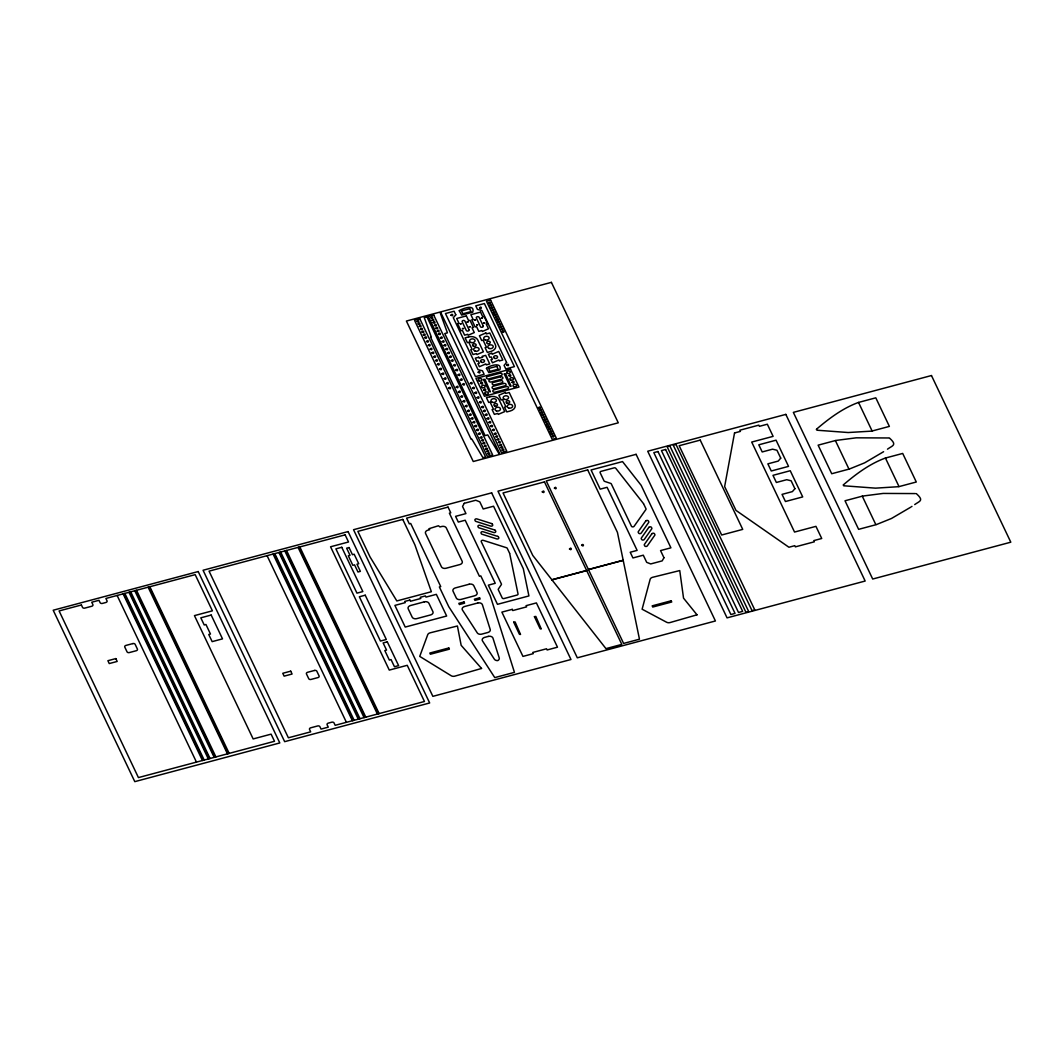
<?xml version="1.0" encoding="UTF-8"?>
<svg xmlns="http://www.w3.org/2000/svg" width="1064" height="1064" viewBox="0 0 1064 1064"><rect width="100%" height="100%" fill="white"/><g stroke="black" fill="none" stroke-linecap="round" stroke-linejoin="round"><path stroke-width="1.5" d="M816.647 429.085C828.989 418.524 842.941 408.071 858.528 402.431L875.792 397.83L889.384 426.398L872.081 431.013M843.513 484.732C856.041 473.999 869.807 463.731 885.434 458.039L902.698 453.437L916.29 482.005L899.027 486.607L885.434 458.039M887.482 449.181C892.683 445.404 897.471 445.204 889.411 437.982M914.708 504.575C919.868 500.878 924.217 500.758 916.317 493.59M911.968 506.371L911.156 506.903M883.599 451.708L864.62 462.853L849.444 468.998M910.332 507.422L891.512 518.461L876.337 524.605M588.419 569.506L623.185 560.236M588.472 569.626L623.211 560.369M551.857 579.747L586.623 570.477M551.95 579.867L586.69 570.597M835.799 440.456L856.241 437.823L888.506 437.969M862.691 496.063L883.147 493.43L915.399 493.576M898.734 486.687L875.526 488.15L844.271 485.822M871.602 431.133L848.181 432.529L817.684 430.268M643.494 503.604L615.777 468.306A1.45 1.024 -4.1 0 0 614.048 467.881L601.04 471.352A1.45 1.024 -4.1 0 0 600.123 472.669L604.019 480.848A1.45 1.024 -4.1 0 0 604.724 481.407L610.616 483.375A1.45 1.024 -4.1 0 1 611.321 483.934L631.444 526.228A1.45 1.024 -4.1 0 0 634.131 526.268L645.888 509.536A1.45 1.024 -4.1 0 0 645.968 508.752L643.6 503.764M858.528 402.431L872.121 431M843.26 484.984L843.592 485.703M816.354 429.377L816.7 430.095M509.616 553.293L507.249 548.293A1.45 1.024 -4.1 0 0 506.517 547.734L483.269 540.339A1.45 1.024 -4.1 0 0 481.234 541.629L501.37 583.923A1.45 1.024 -4.1 0 1 501.29 584.695L498.391 589.004A1.45 1.024 -4.1 0 0 498.311 589.775L502.208 597.955A1.45 1.024 -4.1 0 0 504.043 598.54L517.038 595.069A1.45 1.024 -4.1 0 0 518.022 593.925L509.683 553.453M299.809 546.936L379.13 713.585M298.944 547.162L378.265 713.811M298.08 547.401L377.401 714.05M365.79 717.149L286.548 550.474L285.684 550.7L364.925 717.375M284.82 550.939L364.061 717.601M280.67 552.043L359.991 718.692M279.805 552.269L359.14 718.918M278.941 552.495L358.275 719.144M274.805 553.613L354.126 720.248M273.94 553.839L353.261 720.488M273.076 554.065L352.397 720.714M267.077 555.661L346.399 722.31M149.851 586.73L229.172 753.379M148.987 586.956L228.321 753.605M148.122 587.195L227.457 753.844M136.511 590.294L215.912 756.916M135.647 590.52L215.061 757.142M134.782 590.746L214.197 757.382M130.712 591.837L210.047 758.486M129.848 592.063L209.182 758.712M128.983 592.289L208.318 758.938M124.847 593.406L204.182 760.042M123.983 593.632L203.317 760.281M123.118 593.858L202.453 760.507M117.12 595.454L196.454 762.103M417.008 321.501C419.748 323.975 419.136 318.668 417.022 321.448M418.139 323.882C420.905 326.302 420.267 321.142 418.152 323.828M419.283 326.262C422.235 328.603 421.078 323.523 419.296 326.156M420.639 329.122C423.352 331.609 422.767 326.302 420.639 329.122M421.996 331.981C424.736 334.442 424.124 329.148 422.009 331.915M423.352 334.828C426.052 337.301 425.494 332.035 423.366 334.774M424.722 337.687C427.449 340.108 426.89 334.934 424.736 337.581M426.531 341.504C429.058 344.005 428.992 338.698 426.531 341.438M428.34 345.308C431.04 347.768 430.481 342.515 428.353 345.255M430.162 349.112C433.075 351.492 432.051 346.385 430.162 349.058M430.907 317.777C433.873 320.104 432.702 315.05 430.933 317.671M431.971 352.929C434.777 355.349 434.046 350.109 431.971 352.876M432.051 320.158C434.897 322.592 433.966 317.338 432.051 320.158M433.181 322.538C435.495 325.132 435.748 319.798 433.181 322.485M433.779 356.733C436.652 359.153 435.774 353.886 433.779 356.733M434.538 325.398C437.291 327.792 436.679 322.671 434.551 325.278M435.602 360.536C438.315 363.037 437.73 357.73 435.602 360.536M435.894 328.244C438.86 330.585 437.69 325.518 435.921 328.138M437.251 331.103C440.017 333.564 439.392 328.271 437.251 331.103M437.41 364.353C440.004 366.867 439.778 361.534 437.41 364.353M438.621 333.963C441.44 336.437 440.602 331.09 438.621 333.963M439.671 369.115C442.278 371.562 442.039 366.375 439.698 369.009M440.43 337.767C443.342 340.174 442.358 334.947 440.43 337.767M441.946 373.876C444.765 376.297 443.994 371.07 441.946 373.823M442.238 341.584C445.005 344.044 444.38 338.738 442.238 341.584M444.06 345.388C446.774 347.875 446.162 342.568 444.06 345.388M444.207 378.638C447.146 381.045 446.042 375.752 444.207 378.638M445.869 349.205C448.835 351.532 447.665 346.465 445.883 349.085M446.481 383.399C449.021 385.926 448.808 380.593 446.481 383.346M447.678 353.009C450.524 355.389 449.62 350.322 447.705 352.902M448.742 388.161C451.774 390.528 450.498 385.314 448.742 388.161M449.5 356.812C452.253 359.206 451.615 354.099 449.513 356.706M450.976 315.144C453.956 317.538 452.719 312.311 450.976 315.144M451.309 360.63C453.902 363.077 453.663 357.903 451.322 360.523M453.57 365.391C456.589 367.758 455.352 362.558 453.57 365.391M455.844 370.152C458.797 372.493 457.64 367.413 455.858 370.046M456.257 387.097C458.956 389.584 458.424 384.29 456.27 387.043M458.105 374.914C460.832 377.374 460.18 372.161 458.118 374.861M458.531 391.858C461.244 394.305 460.632 389.118 458.531 391.805M460.233 323.828L461.35 323.815L460.233 323.775M460.38 379.675C463.212 382.122 462.348 376.856 460.38 379.675M460.792 396.619C463.758 399.027 462.561 393.76 460.792 396.619M462.494 328.59L463.625 328.577L462.508 328.51M462.641 384.437C465.487 386.817 464.582 381.75 462.654 384.33M463.066 401.381C465.7 403.828 465.327 398.641 463.079 401.274M465.327 406.142C467.761 408.696 467.774 403.402 465.327 406.089M467.136 321.993L468.253 321.953L467.136 321.953M467.588 410.904C470.541 413.324 469.264 408.071 467.588 410.904M469.397 326.754L470.527 326.715L469.397 326.715M469.41 414.707C472.336 417.115 471.179 411.888 469.41 414.707M470.368 383.319C473.254 385.74 472.31 380.5 470.368 383.319M471.219 418.524C473.773 421.038 473.547 415.758 471.219 418.458M472.629 388.081C475.568 390.448 474.358 385.394 472.642 387.974M473.028 422.328C475.847 424.709 475.023 419.628 473.054 422.222M474.411 320.051L475.528 320.011L474.411 320.025M474.85 426.132C477.523 428.593 476.951 423.445 474.863 426.026M474.89 392.842C477.736 395.263 476.818 390.062 474.903 392.789M476.672 324.813L477.803 324.773L476.672 324.786M476.659 429.949C479.372 432.396 478.76 427.236 476.659 429.896M477.164 397.603C479.877 400.104 479.292 394.797 477.164 397.603M478.175 372.28C480.662 374.781 480.556 369.594 478.188 372.174M478.468 433.753C481.3 436.187 480.436 430.96 478.481 433.7M479.532 307.908C482.298 310.342 481.633 305.155 479.545 307.855M479.425 402.365C482.178 404.759 481.58 399.652 479.452 402.259M480.29 437.57C482.763 440.11 482.67 434.844 480.29 437.504M480.463 383.173C483.309 386.179 483.242 379.981 480.463 383.173M481.314 318.203L482.431 318.163L481.314 318.176M481.699 407.126C484.665 409.48 483.561 404.373 481.699 407.073M481.646 440.416C484.466 442.85 483.615 437.65 481.646 440.363M483.575 322.964L484.705 322.924L483.575 322.964M483.003 443.276C485.636 445.75 485.184 440.536 483.016 443.169M483.508 410.943C486.301 413.417 485.543 408.057 483.508 410.943M483.641 389.836C486.634 392.802 486.261 386.644 483.641 389.836M484.359 446.135C487.325 448.516 486.155 443.316 484.359 446.135M485.317 414.747C488.19 417.168 487.312 411.901 485.317 414.747M485.729 448.995C488.722 451.389 487.445 446.149 485.729 448.995M486.86 451.375C489.626 453.836 488.895 448.529 486.86 451.375M487.139 418.564C489.852 421.051 489.267 415.745 487.139 418.564M488.615 303.107C491.329 305.567 490.624 300.394 488.629 303.001M487.99 453.756C490.624 456.23 490.172 451.016 488.004 453.65M488.948 422.368C491.648 424.868 491.076 419.509 488.948 422.368M489.746 305.488C492.579 307.922 491.701 302.655 489.746 305.488M490.876 307.868C493.55 310.356 493.058 305.102 490.876 307.815M490.757 426.172C493.723 428.513 492.566 423.432 490.783 426.066M492.007 310.249C494.521 312.776 494.388 307.443 492.02 310.196M493.137 312.63C495.851 315.104 495.186 309.863 493.151 312.577M492.579 429.989C495.398 432.356 494.534 427.302 492.592 429.883M494.281 315.011C497.367 317.338 495.984 312.151 494.281 315.011M494.388 433.793C497.234 436.16 496.329 431.106 494.401 433.686M495.412 317.391C498.245 319.852 497.221 314.625 495.412 317.338M495.744 436.652C498.71 438.993 497.553 433.913 495.771 436.546M496.542 319.772C499.255 322.192 498.657 317.099 496.556 319.666M497.114 439.512C499.881 441.972 499.229 436.666 497.114 439.512M497.673 322.153C500.546 324.6 499.468 319.439 497.673 322.153M498.803 324.533C501.609 326.967 500.851 321.754 498.817 324.48M498.471 442.371C501.211 444.832 500.572 439.552 498.471 442.305M499.947 326.914C502.62 329.388 502.022 324.188 499.96 326.808M499.827 445.218C502.594 447.691 501.862 442.371 499.827 445.218M501.078 329.295C503.591 331.808 503.578 326.475 501.078 329.295M500.958 447.598C503.791 449.992 502.926 444.898 500.984 447.492M502.208 331.675C505.054 334.123 504.043 328.949 502.208 331.622M502.088 449.979C504.855 452.453 504.216 447.146 502.088 449.979M506.73 365.045C509.483 367.506 508.858 362.252 506.73 365.045M508.778 375.619C511.784 378.505 511.279 372.626 508.792 375.486M511.944 382.282C514.617 385.288 515.029 379.143 511.957 382.215M538.477 407.858C541.416 410.212 540.206 405.158 538.49 407.751M539.608 410.238C542.587 412.619 541.35 407.419 539.608 410.238M540.738 412.619C543.571 415.053 542.693 409.866 540.751 412.566M541.869 415C544.688 417.394 543.877 412.287 541.895 414.894M542.281 491.874C545.101 494.321 544.289 489.041 542.281 491.874M542.999 417.381C545.805 419.854 544.914 414.561 542.999 417.381M544.143 419.761C546.71 422.235 546.524 417.048 544.143 419.708M545.273 422.142C548.226 424.496 547.016 419.469 545.287 422.036M546.404 424.523C549.396 426.903 548.013 421.756 546.404 424.523M547.534 426.903C550.234 429.404 549.503 424.217 547.534 426.903M548.678 429.284C551.471 431.718 550.7 426.491 548.678 429.231M549.809 431.665C552.309 434.192 552.149 428.925 549.822 431.558M550.939 434.046C553.386 436.586 553.493 431.279 550.939 434.046M552.07 436.426C554.916 438.834 554.105 433.593 552.083 436.373M554.424 488.15C557.35 490.517 556.126 485.503 554.45 488.03M569.479 549.011C572.193 551.471 571.661 546.191 569.493 548.957M581.622 545.287C584.389 547.707 583.724 542.56 581.636 545.234M483.561 379.529L489.28 391.645L490.384 391.818L484.971 379.343L483.561 379.489M504.269 374.009L510.002 386.126L511.106 386.298L505.679 373.783L504.269 374.009M513.712 622.187L519.445 634.304L520.549 634.477L515.122 621.975L513.726 622.108M534.434 616.668L540.153 628.784L541.27 628.957L535.83 616.442L534.434 616.628M481.54 668.458L454.78 676.159A3.644 2.54 -4.1 0 1 451.176 675.733L419.735 656.395L427.715 634.703A3.644 2.54 -4.1 0 1 430.095 632.841L457.414 625.991L461.164 645.343L481.54 668.458M429.231 528.715L429.63 529.712L427.901 530.165A3.644 2.54 -4.1 0 0 425.573 533.476L441.44 566.806A3.644 2.54 -4.1 0 0 446.029 568.256L459.834 564.572A3.644 2.54 -4.1 0 0 462.162 561.273L446.295 527.943A3.644 2.54 -4.1 0 0 441.706 526.494L439.977 526.946L438.421 525.762L429.258 528.609M459.262 310.768L461.656 315.09L472.735 312.204C475.369 303.546 462.321 308.866 459.768 310.302L459.276 310.728M486.448 368.357L488.842 372.679L499.92 369.793C502.434 361.135 488.549 366.003 486.448 368.357M697 614.819L670.041 622.56A3.644 2.54 -4.1 0 1 666.609 622.241L642.111 609.207L650.131 579.348A3.644 2.54 -4.1 0 1 652.564 577.313L679.75 570.57L683.54 598.154L697 614.819M734.532 432.968L724.637 486.581L735.982 510.388L788.929 547.242L794.795 545.672L795.367 546.856L814.359 541.802L813.787 540.605L821.727 538.49L815.942 526.348L794.542 532.053L751.703 442.065L773.116 436.36L767.33 424.217L759.39 426.332L758.818 425.148L739.839 430.215L740.398 431.399L734.532 432.968M464.303 503.299L462.534 506.451L465.939 513.593L455.578 516.359L458.305 522.065L465.207 520.23L495.239 583.311L488.336 585.16L497.46 604.325L528.914 595.933L523.315 568.721L493.563 506.225L483.202 508.991L479.798 501.849L475.768 500.24L464.303 503.299M663.949 557.722L662.194 560.874L650.729 563.933L646.686 562.337L643.294 555.195L632.934 557.948L630.221 552.243L637.123 550.394L607.092 487.312L600.189 489.147L591.065 469.982L622.52 461.59L641.166 485.33L670.918 547.827L660.558 550.58L663.949 557.722M645.768 521.001L638.347 531.574A1.45 1.024 -4.1 0 0 638.254 532.346L638.56 532.984A1.45 1.024 -4.1 0 0 641.246 533.037L648.668 522.464A1.45 1.024 -4.1 0 0 648.747 521.692L648.442 521.054A1.45 1.024 -4.1 0 0 645.768 521.001M648.814 527.412L641.393 537.972A1.45 1.024 -4.1 0 0 641.299 538.756L641.605 539.395A1.45 1.024 -4.1 0 0 644.292 539.435L651.713 528.875A1.45 1.024 -4.1 0 0 651.793 528.09L651.487 527.451A1.45 1.024 -4.1 0 0 648.814 527.412M651.86 533.809L644.438 544.369A1.45 1.024 -4.1 0 0 644.358 545.154L644.651 545.792A1.45 1.024 -4.1 0 0 647.338 545.845L654.759 535.272A1.45 1.024 -4.1 0 0 654.839 534.487L654.533 533.849A1.45 1.024 -4.1 0 0 651.86 533.809M455.804 314.811L453.304 317.724L478.029 369.673L482.431 370.751L484.133 374.329L475.502 376.629L445.47 313.534L454.102 311.233L455.804 314.811M506.584 362.438L504.083 365.364L505.786 368.929L514.417 366.628L484.386 303.546L475.754 305.847L477.457 309.411L481.859 310.488L506.584 362.438M780.723 458.158L778.223 461.084L767.862 463.851L771.267 470.993L788.53 466.378L776.055 440.19L758.792 444.805L762.196 451.947L772.557 449.181L776.959 450.258L780.723 458.158M794.901 488.695L792.401 491.608L782.04 494.374L785.445 501.516L802.708 496.915L790.246 470.727L772.983 475.329L776.374 482.471L786.735 479.704L791.137 480.782L794.901 488.695M551.405 282.359L406.395 321.049L473.254 461.51L618.277 422.82L551.405 282.359M426.93 316.859L424.257 317.564L431.346 337.142L430.654 337.328L487.312 456.363L492.659 454.94L426.93 316.859M441.041 313.082L440.35 313.268L447.425 332.846L444.752 333.564L501.41 452.586L506.77 451.163L441.041 313.082M419.868 318.868L414.521 320.304L471.179 439.339L471.871 439.153L482.923 457.666L485.596 456.948L419.868 318.868M433.766 315.144L428.42 316.58L485.078 435.602L487.751 434.897L498.803 453.41L499.495 453.224L433.766 315.144M490.637 300.168L486.487 301.272L552.229 439.352L556.366 438.248L490.637 300.168M469.623 308.746L461.51 310.901L462.867 313.76L470.993 311.592L469.623 308.746M466.351 315.902L456.695 318.482L458.956 323.243L457.573 323.602L460.978 330.744L462.361 330.385L464.622 335.147L467.734 334.309L468.187 335.266L474.291 332.567L472.017 327.805L473.4 327.433L470.009 320.291L468.626 320.663L466.351 315.902M480.529 312.124L470.873 314.691L473.134 319.453L471.751 319.825L475.156 326.967L476.539 326.595L478.8 331.356L481.912 330.532L482.364 331.489L488.469 328.789L486.195 324.028L487.578 323.656L484.187 316.513L482.803 316.886L480.529 312.124M468.546 336.942L465.088 337.873L467.362 342.635L468.745 342.262L472.137 349.404L470.754 349.777L473.028 354.538L476.473 353.607L476.925 354.565L483.389 351.772L477.723 339.868A7.275 5.094 -4.1 0 0 468.546 336.942M485.876 332.952L479.425 335.745L481.699 340.507L483.083 340.134L486.474 347.276L485.091 347.649L487.365 352.41L490.81 351.492A7.275 5.094 -4.1 0 0 495.452 344.882L489.786 332.979L486.341 333.91L485.876 332.952M491.821 353.288L488.363 354.206L489.839 357.304L491.222 356.932L492.353 359.313L490.969 359.685L492.446 362.784L498.896 359.978L499.349 360.935L502.807 360.018L498.723 351.439L492.273 354.232L491.821 353.288M478.76 357.225L475.302 358.142L476.778 361.241L478.162 360.869L479.292 363.25L477.909 363.622L479.385 366.721L485.836 363.915L486.288 364.872L489.746 363.954L485.663 355.376L482.205 356.307L482.657 357.251L479.212 358.182L478.76 357.225M496.808 366.335L488.695 368.49L490.065 371.349L498.178 369.181L496.808 366.335M510.494 369.181L475.967 378.398L484.466 396.247L518.993 387.043L510.494 369.181M499.774 373.251L487.698 376.47A1.822 1.277 -4.1 0 0 486.541 378.119A1.822 1.277 -4.1 0 0 488.828 378.851L500.918 375.632A1.822 1.277 -4.1 0 0 502.075 373.983A1.822 1.277 -4.1 0 0 499.774 373.251M500.506 376.816L490.145 379.569A1.822 1.277 -4.1 0 0 488.988 381.231A1.822 1.277 -4.1 0 0 491.275 381.949L501.636 379.196A1.822 1.277 -4.1 0 0 502.793 377.547A1.822 1.277 -4.1 0 0 500.506 376.816M500.359 380.606L493.457 382.442A1.822 1.277 -4.1 0 0 492.3 384.091A1.822 1.277 -4.1 0 0 494.587 384.822L501.49 382.987A1.822 1.277 -4.1 0 0 502.66 381.338A1.822 1.277 -4.1 0 0 500.359 380.606M503.671 383.479L493.324 386.245A1.822 1.277 -4.1 0 0 492.153 387.894A1.822 1.277 -4.1 0 0 494.454 388.626L504.815 385.86A1.822 1.277 -4.1 0 0 505.972 384.21A1.822 1.277 -4.1 0 0 503.671 383.479M506.132 386.578L494.042 389.796A1.822 1.277 -4.1 0 0 492.885 391.459A1.822 1.277 -4.1 0 0 495.172 392.177L507.262 388.959A1.822 1.277 -4.1 0 0 508.419 387.309A1.822 1.277 -4.1 0 0 506.132 386.578M505.32 392.456L498.856 395.249L501.131 400.011L502.514 399.652L505.905 406.794L504.522 407.153L506.797 411.914L510.241 410.997A7.275 5.094 -4.1 0 0 514.883 404.4L509.217 392.496L505.772 393.414L505.32 392.456M489.892 396.752L486.434 397.683L488.709 402.445L490.092 402.072L493.483 409.214L492.1 409.587L494.374 414.348L497.819 413.417L498.271 414.375L504.735 411.582L499.056 399.678A7.275 5.094 -4.1 0 0 489.892 396.752M491.648 492.858L353.541 529.699L432.862 696.348L570.969 659.507L491.648 492.858M636.099 454.328L497.979 491.169L577.313 657.818L715.42 620.977L636.099 454.328M785.831 414.388L647.723 451.229L727.058 617.865L865.165 581.037L785.831 414.388M931.466 375.539L793.358 412.38L872.693 579.029L1010.8 542.188L931.466 375.539M198.21 571.541L53.2 610.231L134.796 781.641L279.805 742.951L198.21 571.541M348.074 531.574L203.064 570.251L284.66 741.661L429.67 702.971L348.074 531.574M669.908 446.042L667.141 446.774L745.904 612.239L748.67 611.494L669.908 446.042M675.999 444.406L673.246 445.151L752.009 610.603L754.762 609.872L675.999 444.406M81.396 604.99L59.092 610.936L138.426 777.585L274.499 741.289L271.107 734.147L253.152 738.935L194.446 615.617L212.401 610.829L195.178 574.64L105.895 598.46L107.025 600.841A1.822 1.277 -4.1 0 1 105.868 602.49L102.41 603.408A1.822 1.277 -4.1 0 1 100.122 602.676L98.979 600.296L91.757 602.224L92.887 604.605A1.822 1.277 -4.1 0 1 91.73 606.254L84.827 608.103A1.822 1.277 -4.1 0 1 82.526 607.371L81.396 604.99M448.037 507.089L406.608 518.141L409.321 523.86L410.704 523.488L440.735 586.57L439.352 586.942L448.769 606.706L494.773 677.608L514.457 672.355L490.198 595.654L480.795 575.89L479.412 576.262L449.38 513.167L450.764 512.808L448.037 507.089M587.687 469.902L546.258 480.941L623.61 643.427L639.464 639.198L617.439 532.386L587.687 469.902M345.135 534.846L209.049 571.142L288.384 737.791L310.675 731.846L309.544 729.465A1.822 1.277 -4.1 0 1 310.701 727.816L317.604 725.967A1.822 1.277 -4.1 0 1 319.905 726.699L321.035 729.079L328.271 727.151L327.127 724.77A1.822 1.277 -4.1 0 1 328.297 723.121L331.742 722.203A1.822 1.277 -4.1 0 1 334.043 722.935L335.173 725.316L424.456 701.495L407.233 665.306L389.278 670.094L330.572 546.776L348.527 541.988L345.135 534.846M402.764 519.405L357.876 531.375L370.006 556.858L396.832 600.947L431.359 591.73L414.894 544.874L402.764 519.405M700.232 440.11L679.164 445.723L721.671 535.006L742.725 529.38L700.232 440.11M544.475 481.912L503.046 492.964L532.785 555.461L605.961 648.628L621.815 644.398L544.475 481.912M657.978 451.522L653.828 452.626L730.888 614.513L735.038 613.409L657.978 451.522M665.599 449.487L661.449 450.591L738.509 612.478L742.659 611.374L665.599 449.487M341.757 547.282L335.892 548.851L356.959 593.14L362.837 591.571L341.757 547.282M349.045 547.548L346.638 548.186L350.029 555.328L348.3 555.794L352.836 565.317L354.565 564.851L357.969 571.993L360.377 571.355L356.985 564.213L358.714 563.747L354.179 554.224L352.45 554.69L349.045 547.548M835.386 440.562L818.123 445.164L831.716 473.733L848.979 469.131L835.386 440.562M211.177 615.058L200.817 617.825L204.222 624.967L205.951 624.502L210.473 634.024L208.757 634.49L212.148 641.632L222.509 638.866L211.177 615.058M132.84 643.587L125.938 645.422A1.822 1.277 -4.1 0 0 124.781 647.072L127.042 651.833A1.822 1.277 -4.1 0 0 129.343 652.564L136.245 650.729A1.822 1.277 -4.1 0 0 137.402 649.08L135.141 644.318A1.822 1.277 -4.1 0 0 132.84 643.587M115.83 658.589L107.89 660.704L109.246 663.564L117.186 661.449L115.83 658.589M365.231 595.202L359.353 596.771L380.433 641.047L386.312 639.491L365.231 595.202M409.879 600.069L404.706 601.439L405.264 602.636L394.904 605.403L405.224 627.068L446.654 616.016L436.346 594.35L425.986 597.104L425.414 595.92L420.24 597.303L420.799 598.487L410.451 601.253L409.879 600.069M469.184 584.229L455.365 587.913A3.644 2.54 -4.1 0 0 453.051 591.212L456.283 597.995A3.644 2.54 -4.1 0 0 460.872 599.458L474.677 595.774A3.644 2.54 -4.1 0 0 476.991 592.462L473.773 585.679A3.644 2.54 -4.1 0 0 469.184 584.229M424.337 601.838L410.531 605.522A3.644 2.54 -4.1 0 0 408.217 608.821L412.18 617.16A3.644 2.54 -4.1 0 0 416.769 618.623L430.574 614.939A3.644 2.54 -4.1 0 0 432.902 611.627L428.925 603.301A3.644 2.54 -4.1 0 0 424.337 601.838M464.024 601.958L458.837 603.341L459.409 604.538L464.582 603.155L464.024 601.958M479.558 597.822L474.371 599.205L474.943 600.389L480.117 599.005L479.558 597.822M862.279 496.17L845.016 500.772L858.621 529.34L875.885 524.738L862.279 496.17M477.709 603.009L464.636 606.493A3.644 2.54 -4.1 0 0 462.441 610.031L477.284 632.907A3.644 2.54 -4.1 0 0 481.739 634.131L487.804 632.508A3.644 2.54 -4.1 0 0 490.211 629.449L482.391 604.711A3.644 2.54 -4.1 0 0 477.709 603.009M387.283 641.831L383.133 642.935L386.538 650.077L384.809 650.543L389.344 660.066L391.06 659.6L394.465 666.742L398.614 665.638L387.283 641.831M512.236 609.366L501.876 612.119L522.956 656.408L533.303 653.642L532.745 652.458L546.55 648.774L547.122 649.958L557.483 647.191L536.402 602.916L526.042 605.682L526.614 606.866L512.795 610.55L512.236 609.366M290.711 671.171L282.771 673.286L284.128 676.145L292.081 674.031L290.711 671.171M314.532 670.453L307.616 672.288A1.822 1.277 -4.1 0 0 306.459 673.938L308.733 678.699A1.822 1.277 -4.1 0 0 311.021 679.431L317.923 677.595A1.822 1.277 -4.1 0 0 319.094 675.946L316.819 671.184A1.822 1.277 -4.1 0 0 314.532 670.453M488.27 636.405L484.665 637.376A3.644 2.54 -4.1 0 0 482.484 640.914L494.361 659.201A3.644 2.54 -4.1 0 0 497.753 660.598A3.644 2.54 -4.1 0 0 499.216 657.911L492.951 638.121A3.644 2.54 -4.1 0 0 488.27 636.405M448.795 647.976L429.816 653.043L430.375 654.227L449.367 649.173L448.795 647.976M671.171 600.788L652.179 605.855L652.751 607.039L671.743 601.985L671.171 600.788M491.648 523.594L476.965 518.926A1.45 1.024 -4.1 0 0 474.93 520.216L475.236 520.868A1.45 1.024 -4.1 0 0 475.967 521.427L490.637 526.095A1.45 1.024 -4.1 0 0 492.672 524.791L492.366 524.153A1.45 1.024 -4.1 0 0 491.648 523.594M494.694 529.992L480.024 525.323A1.45 1.024 -4.1 0 0 477.975 526.627L478.281 527.265A1.45 1.024 -4.1 0 0 479.013 527.824L493.683 532.505A1.45 1.024 -4.1 0 0 495.718 531.202L495.412 530.564A1.45 1.024 -4.1 0 0 494.694 529.992M497.739 536.402L483.069 531.721A1.45 1.024 -4.1 0 0 481.034 533.024L481.327 533.663A1.45 1.024 -4.1 0 0 482.059 534.234L496.728 538.903A1.45 1.024 -4.1 0 0 498.777 537.599L498.471 536.961A1.45 1.024 -4.1 0 0 497.739 536.402M483.202 325.89L479.119 317.325A1.45 1.024 -4.1 0 0 477.284 316.74A1.45 1.024 -4.1 0 0 476.366 318.056L480.436 326.635A1.45 1.024 -4.1 0 0 482.271 327.22A1.45 1.024 -4.1 0 0 483.202 325.89M469.024 329.68L464.941 321.102A1.45 1.024 -4.1 0 0 463.106 320.517A1.45 1.024 -4.1 0 0 462.188 321.847L466.258 330.412A1.45 1.024 -4.1 0 0 468.094 330.997A1.45 1.024 -4.1 0 0 469.024 329.68M504.562 399.412A2.726 1.915 -4.1 0 0 508.579 397.524A2.726 1.915 -4.1 0 0 504.416 396.114A2.726 1.915 -4.1 0 0 504.562 399.412M508.645 407.991A2.726 1.915 -4.1 0 0 512.662 406.089A2.726 1.915 -4.1 0 0 508.499 404.679A2.726 1.915 -4.1 0 0 508.645 407.991M507.036 403.123A1.822 1.277 -4.1 0 0 509.709 401.859A1.822 1.277 -4.1 0 0 506.943 400.915A1.822 1.277 -4.1 0 0 507.036 403.123M494.84 406.022A1.822 1.277 -4.1 0 0 497.513 404.759A1.822 1.277 -4.1 0 0 494.733 403.815A1.822 1.277 -4.1 0 0 494.84 406.022M492.366 402.312A2.726 1.915 -4.1 0 0 496.383 400.423A2.726 1.915 -4.1 0 0 492.22 399.013A2.726 1.915 -4.1 0 0 492.366 402.312M496.449 410.89A2.726 1.915 -4.1 0 0 500.466 408.988A2.726 1.915 -4.1 0 0 496.303 407.579A2.726 1.915 -4.1 0 0 496.449 410.89M513.952 386.764A1.822 1.277 -4.1 0 0 516.625 385.501A1.822 1.277 -4.1 0 0 513.846 384.556A1.822 1.277 -4.1 0 0 513.952 386.764M510.773 380.101A1.822 1.277 -4.1 0 0 513.447 378.837A1.822 1.277 -4.1 0 0 510.68 377.893A1.822 1.277 -4.1 0 0 510.773 380.101M507.594 373.424A1.822 1.277 -4.1 0 0 510.281 372.174A1.822 1.277 -4.1 0 0 507.501 371.23A1.822 1.277 -4.1 0 0 507.594 373.424M479.292 380.978A1.822 1.277 -4.1 0 0 481.965 379.715A1.822 1.277 -4.1 0 0 479.186 378.784A1.822 1.277 -4.1 0 0 479.292 380.978M482.458 387.642A1.822 1.277 -4.1 0 0 485.131 386.392A1.822 1.277 -4.1 0 0 482.364 385.447A1.822 1.277 -4.1 0 0 482.458 387.642M485.636 394.318A1.822 1.277 -4.1 0 0 488.31 393.055A1.822 1.277 -4.1 0 0 485.53 392.111A1.822 1.277 -4.1 0 0 485.636 394.318M475.103 351.08A2.726 1.915 -4.1 0 0 479.119 349.178A2.726 1.915 -4.1 0 0 474.956 347.768A2.726 1.915 -4.1 0 0 475.103 351.08M471.019 342.502A2.726 1.915 -4.1 0 0 475.036 340.613A2.726 1.915 -4.1 0 0 470.873 339.203A2.726 1.915 -4.1 0 0 471.019 342.502M473.493 346.212A1.822 1.277 -4.1 0 0 476.167 344.949A1.822 1.277 -4.1 0 0 473.387 344.005A1.822 1.277 -4.1 0 0 473.493 346.212M481.58 362.319A1.995 1.397 -4.1 0 0 484.519 360.935A1.995 1.397 -4.1 0 0 481.473 359.898A1.995 1.397 -4.1 0 0 481.58 362.319M494.64 358.382A1.995 1.397 -4.1 0 0 497.58 356.999A1.995 1.397 -4.1 0 0 494.534 355.961A1.995 1.397 -4.1 0 0 494.64 358.382M485.131 339.908A2.726 1.915 -4.1 0 0 489.147 338.02A2.726 1.915 -4.1 0 0 484.984 336.61A2.726 1.915 -4.1 0 0 485.131 339.908M489.214 348.473A2.726 1.915 -4.1 0 0 493.231 346.585A2.726 1.915 -4.1 0 0 489.068 345.175A2.726 1.915 -4.1 0 0 489.214 348.473M487.605 343.619A1.822 1.277 -4.1 0 0 490.278 342.355A1.822 1.277 -4.1 0 0 487.498 341.411A1.822 1.277 -4.1 0 0 487.605 343.619"/></g></svg>
